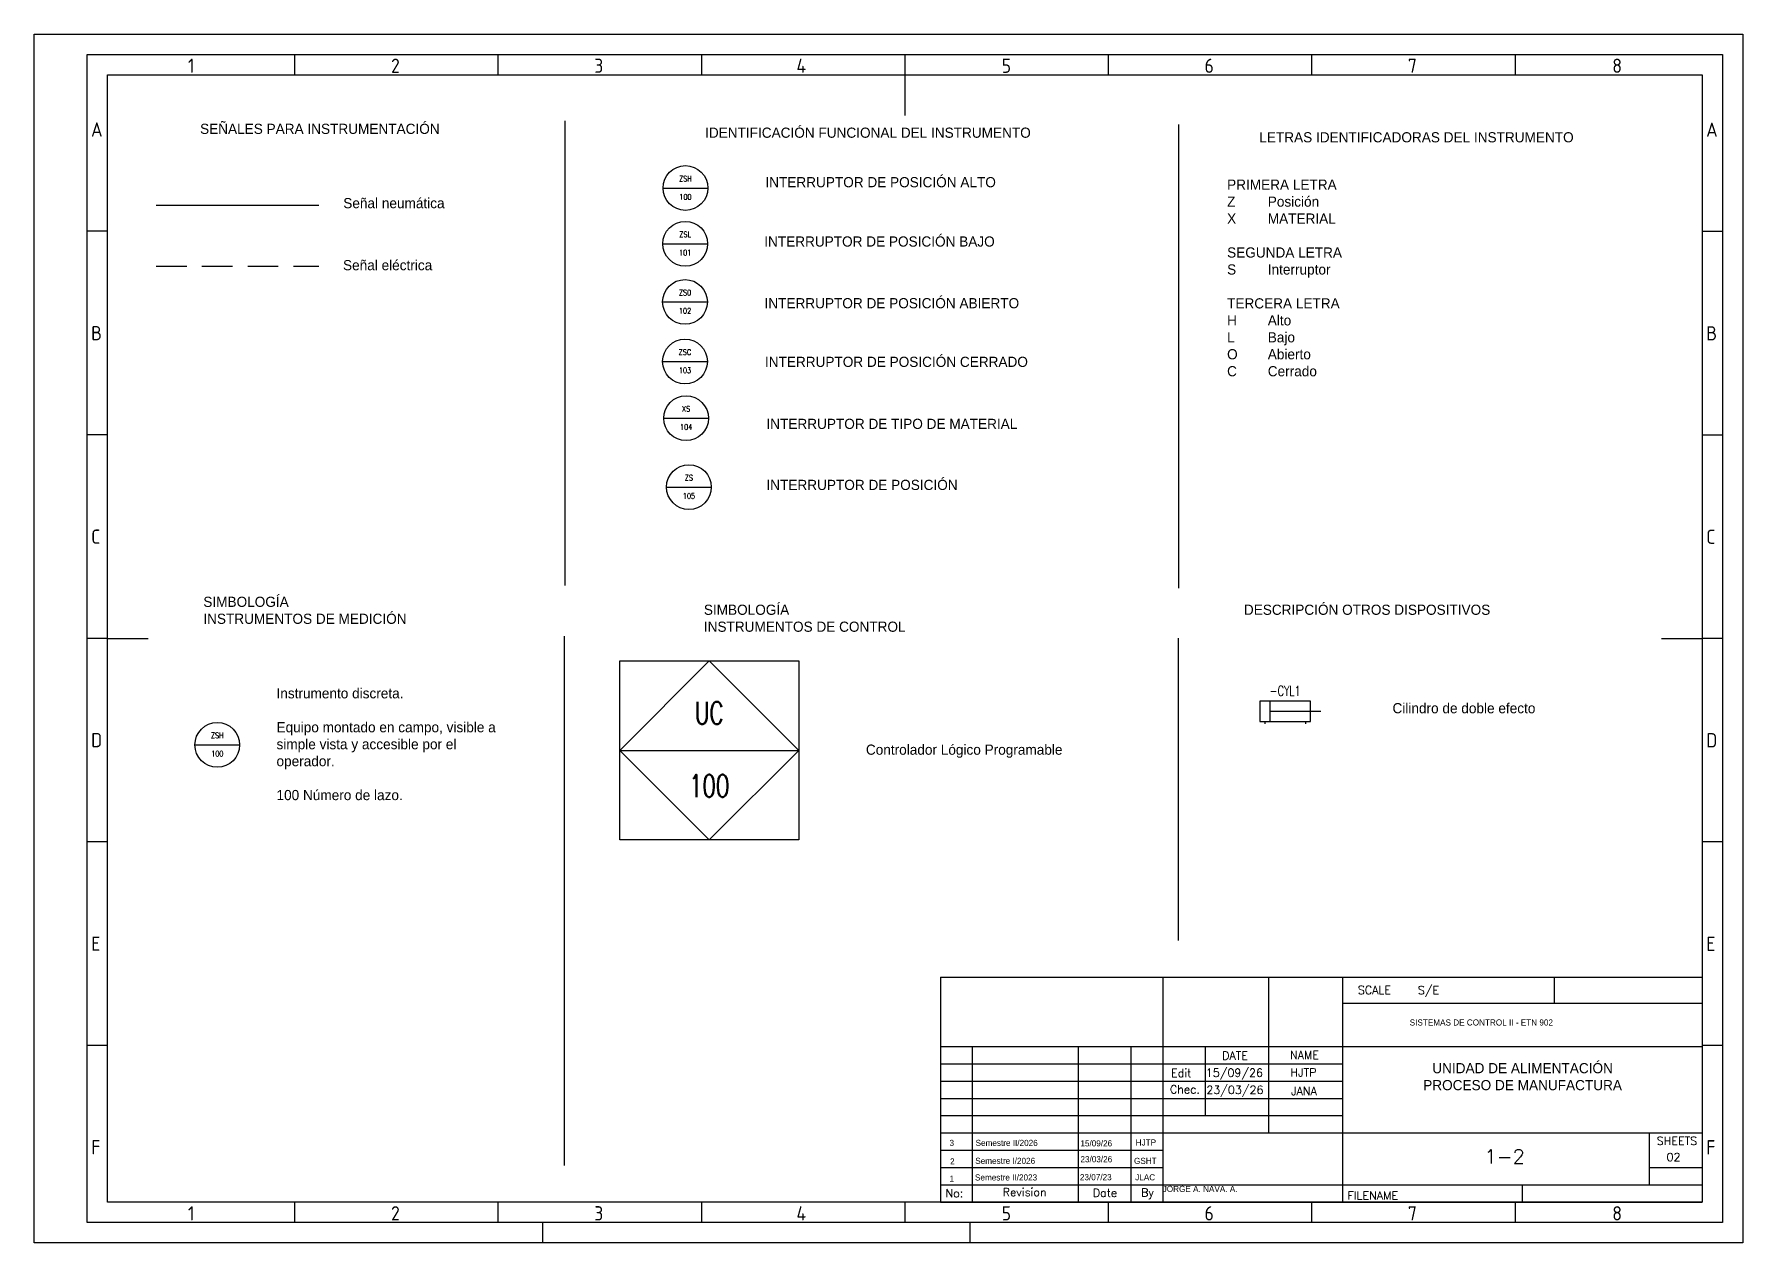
# Model space of a CAD drawing. Extents: x 2 to 870, y 0 to 297.
# Drawn here: x 449.9 to 869.9, y 0.1 to 297.1 of the extents above; entities that cross this region are included whole.
import ezdxf
from ezdxf.enums import TextEntityAlignment as Align

# ---------------------------------------------------------------- set-up
doc = ezdxf.new("R2010")
doc.units = 0
doc.header["$LTSCALE"] = 10
doc.linetypes.add('DASHED', pattern=[0.75, 0.5, -0.25])
doc.linetypes.add('HIDDEN', pattern=[0.375, 0.25, -0.125])
for name, color, linetype in [('035', 5, 'Continuous'), ('07', 7, 'Continuous'), ('SEÑAL ELECTRICA', 3, 'DASHED'), ('SYMS', 7, 'Continuous'), ('TAGS', 4, 'Continuous')]:
    doc.layers.add(name, color=color, linetype=linetype)
doc.layers.add('Electrico', color=1, linetype='HIDDEN', lineweight=30)
doc.layers.add('Neumatic', color=140, linetype='Pneumatic Signal', lineweight=25)
doc.styles.add('ISO Proportional', font='isocp.shx')
doc.styles.add('WD', font='romans.shx')
doc.linetypes.add('Pneumatic Signal', pattern='A,0.25,[130,ltypeshp.shx,S=0.1,R=-30,X=0,Y=0],0.04,[130,ltypeshp.shx,S=0.1,R=-30,X=0,Y=0],1', length=1.29)

# ---------------------------------------------------------------- blocks, each defined once
blk = doc.blocks.new('IEC_border_a3')
at = {"layer": '035'}
for p, q in [((64, 292), (64, 287)), ((114, 292), (114, 287)), ((164, 292), (164, 287)), ((214, 292), (214, 287)), ((264, 292), (264, 287)), ((314, 292), (314, 287)), ((364, 292), (364, 287)), ((17.97, 248.58), (12.98, 248.58)), ((414.97, 248.54), (409.98, 248.54)), ((17.98, 198.54), (13, 198.54)), ((414.98, 198.5), (410, 198.5)), ((17.98, 148.54), (13, 148.54)), ((414.98, 148.5), (410, 148.5)), ((17.98, 98.54), (13, 98.54)), ((414.98, 98.5), (410, 98.5)), ((18, 48.5), (13.02, 48.5)), ((415, 48.46), (410.02, 48.46)), ((64, 10), (64, 5)), ((114, 10), (114, 5)), ((164, 10), (164, 5)), ((214, 10), (214, 5)), ((264, 10), (264, 5)), ((314, 10), (314, 5)), ((364, 10), (364, 5)), ((125, 0), (125, 5)), ((230, 5), (230, 0))]:
    blk.add_line(p, q, dxfattribs=at)
for points in [[(0, 297), (420, 297), (420, 0), (0, 0)], [(18, 287), (410, 287), (410, 10), (18, 10)]]:
    blk.add_lwpolyline(points, close=True, dxfattribs=at)
at = {"layer": '07'}
for p, q in [((214, 287), (214, 277)), ((18, 148.5), (28, 148.5)), ((400, 148.5), (410, 148.5))]:
    blk.add_line(p, q, dxfattribs=at)
blk.add_lwpolyline([(13, 292), (415, 292), (415, 5), (13, 5)], close=True, dxfattribs=at)
at = {"layer": '035', "style": 'ISO Proportional'}
for s, p in [('1', (37.81, 287.5)), ('2', (87.73, 287.5)), ('3', (137.68, 287.5)), ('4', (187.38, 287.5)), ('5', (237.84, 287.5)), ('6', (287.69, 287.5)), ('7', (337.67, 287.5)), ('8', (387.92, 287.5)), ('A', (13.98, 271.83)), ('A', (410.98, 271.79)), ('B', (14, 221.79)), ('B', (411, 221.75)), ('C', (14, 171.79)), ('C', (411, 171.75)), ('D', (14, 121.79)), ('D', (411, 121.75)), ('E', (14.02, 71.75)), ('E', (411.02, 71.72)), ('F', (14.02, 21.75)), ('F', (411.02, 21.72)), ('1', (37.81, 5.5)), ('2', (87.73, 5.5)), ('3', (137.68, 5.5)), ('4', (187.38, 5.5)), ('5', (237.84, 5.5)), ('6', (287.69, 5.5)), ('7', (337.67, 5.5)), ('8', (387.92, 5.5))]:
    blk.add_text(s, height=3.5, dxfattribs=at).set_placement(p)
blk = doc.blocks.new('IEC_tblock_a3')
at = {"layer": '035'}
for p, q in [((-106.6, 55.25), (-106.6, 17)), ((-36.4, 55.25), (-36.4, 48.88)), ((-88.4, 48.88), (0, 48.88)), ((-179.4, 38.25), (-179.4, 0)), ((-153.4, 38.25), (-153.4, 0)), ((-140.4, 38.25), (-140.4, 0)), ((-122.2, 38.25), (-122.2, 21.25)), ((-187.2, 34), (-88.4, 34)), ((-187.2, 29.75), (-88.4, 29.75)), ((-187.2, 25.5), (-88.4, 25.5)), ((-187.2, 21.25), (-88.4, 21.25)), ((-187.2, 17), (-132.6, 17)), ((-187.2, 12.75), (-132.6, 12.75)), ((-187.2, 8.5), (-132.6, 8.5)), ((-13, 8.5), (0, 8.5)), ((-187.2, 4.25), (0, 4.25)), ((-44.2, 4.25), (-44.2, 0))]:
    blk.add_line(p, q, dxfattribs=at)
at = {"layer": '07'}
for p, q in [((-187.2, 55.25), (-187.2, 0)), ((-187.2, 55.25), (0, 55.25)), ((-132.6, 55.25), (-132.6, 0)), ((-88.4, 55.25), (-88.4, 0)), ((0, 55.25), (0, 0)), ((-187.2, 38.25), (0, 38.25)), ((-132.6, 17), (0, 17)), ((-13, 17), (-13, 4.25)), ((-187.2, 0), (0, 0))]:
    blk.add_line(p, q, dxfattribs=at)
at = {"style": 'WD'}
for tag, p in [('SCALE', (-69.88, 51.07)), ('SH', (-8.74, 10.06)), ('FILENAME', (-68.15, 0.8))]:
    blk.add_attdef(tag, p, '', height=2, dxfattribs=at)
for tag, height, p in [('PROJDESC', 5, (-45.9, 29.2)), ('EDDATE', 2, (-114.97, 30.8)), ('EDBY', 2, (-98.02, 30.86)), ('CKDATE', 2, (-114.85, 26.58)), ('CKBY', 2, (-97.88, 26.3)), ('DWGDESC', 5, (-44.85, 19.72)), ('DWGNO', 3.5, (-48.54, 9.46))]:
    blk.add_attdef(tag, text='', height=height, dxfattribs=at).set_placement(p, align=Align.CENTER)
at = {"style": 'WD', "flags": 1}
blk.add_attdef('WD_TB', (-120.95, 11.91), '', height=2, dxfattribs=at)
at = {"layer": 'Electrico', "style": 'WD'}
for s, p in [('SCALE', (-80.57, 51.13)), ('NAME', (-97.74, 35.14)), ('No:', (-183.81, 1.19)), ('Revision', (-166.53, 1.47)), ('Date', (-146.79, 1.28)), ('By', (-136.33, 1.37))]:
    blk.add_text(s, height=2, dxfattribs=at).set_placement(p, align=Align.CENTER)
for s, p in [('DATE', (-118, 35)), ('Edit', (-130.55, 30.72)), ('Chec.', (-130.82, 26.72)), ('SHEETS', (-11.17, 14.05)), ('FILENAME', (-87.18, 0.61))]:
    blk.add_text(s, height=2, dxfattribs=at).set_placement(p)
blk = doc.blocks.new('HIN1_INFRONT_MAIN_PLC')
for p, q in [((-0.5, -0.5), (-0.5, 0.5)), ((-0.5, 0.5), (0.5, 0.5)), ((0.5, 0.5), (0.5, -0.5)), ((0.5, -0.5), (-0.5, -0.5))]:
    blk.add_line(p, q)
at = {"ltscale": 0.127}
blk.add_line((-0.5, 0), (0.5, 0), dxfattribs=at)
at = {"ltscale": 25.4, "flags": 128}
blk.add_lwpolyline([(0, 0.5), (-0.5, 0), (0, -0.5), (0.5, 0)], close=True, dxfattribs=at)
at = {"ltscale": 3.2258, "flags": 128}
blk.add_lwpolyline([(0, 0.5), (-0.5, 0), (0, -0.5), (0.5, 0)], close=True, dxfattribs=at)
blk.add_lwpolyline([(0, 0.5), (-0.5, 0), (0, -0.5), (0.5, 0)], close=True, dxfattribs=at)
at = {"style": 'WD', "width": 0.7}
for tag, p, height in [('TERM04', (0.0207, 0.5306), 0.0625), ('X2TERM04', (0, 0.5), 0.005), ('X4TERM01', (-0.5, 0), 0.005), ('X1TERM03', (0.5, 0), 0.005), ('TERM03', (0.5222, 0.0184), 0.0625), ('RATING1', (0.5485, -0.1677), 0.125), ('DESC1', (0.5485, -0.3266), 0.125), ('DESC2', (0.5485, -0.5165), 0.125), ('X8TERM02', (0, -0.5), 0.005), ('TERM02', (0.0233, -0.5809), 0.0625), ('DESC3', (0.5485, -0.6975), 0.125), ('WDTAGALT', (0.5485, -0.8716), 0.125)]:
    blk.add_attdef(tag, p, '', height=height, dxfattribs=at)
for tag, height, p in [('INST', 0.125, (-0.5816, 0.4156)), ('LOC', 0.125, (-0.5816, 0.254)), ('TERM01', 0.0625, (-0.5242, 0.0184))]:
    blk.add_attdef(tag, text='', height=height, dxfattribs=at).set_placement(p, align=Align.RIGHT)
blk.add_attdef('XREF', text='', height=0.0625, rotation=0.0625, dxfattribs=at).set_placement((0.6297, 0.3767), align=Align.TOP_CENTER)
for tag, p in [('TAG1_PART1', (0, 0.147)), ('TAG1_PART2', (0, -0.2602))]:
    blk.add_attdef(tag, text='', height=0.125, dxfattribs=at).set_placement(p, align=Align.CENTER)
at = {"style": 'WD', "width": 0.7, "flags": 1}
for tag, p in [('WDTYPE', (-0.5767, -0.1697)), ('CAT', (-0.5871, -0.2531)), ('MFG', (-0.5859, -0.2796)), ('FAMILY', (-0.5789, -0.2227)), ('ASSYCODE', (-0.5662, -0.3061))]:
    blk.add_attdef(tag, text='', height=0.01, dxfattribs=at).set_placement(p, align=Align.CENTER)
blk = doc.blocks.new('VCY1_CYL_RETRACT')
for p, q in [((0.563, 0.281), (-0.063, 0.281)), ((-0.063, 0.281), (-0.063, 0.031)), ((0.062, 0.281), (0.062, 0.031)), ((0.563, 0.031), (0.563, 0.281)), ((-0.063, 0.031), (0.563, 0.031)), ((0, 0.031), (0, 0)), ((0.062, 0.156), (0.688, 0.156)), ((0.5, 0.031), (0.5, 0))]:
    blk.add_line(p, q)
at = {"style": 'WD', "width": 0.7}
for tag, p in [('INST', (0.25, 0.656)), ('TAG1', (0.25, 0.344)), ('LOC', (0.25, 0.5))]:
    blk.add_attdef(tag, text='', height=0.125, dxfattribs=at).set_placement(p, align=Align.CENTER)
for tag, p in [('DESC1', (-0.125, 0.156)), ('DESC2', (-0.125, 0)), ('WDTAGALT', (-0.125, -0.312)), ('DESC3', (-0.125, -0.156))]:
    blk.add_attdef(tag, text='', height=0.125, dxfattribs=at).set_placement(p, align=Align.RIGHT)
at = {"style": 'WD'}
for tag, p, height, flags in [('WDBLKNAM', (0.343, 0.281), 0.01, 9), ('FAMILY', (0.35, 0.268), 0.01, 9), ('X8TERM01', (0, 0), 0.005, 1), ('WDTYPE', (0.062, 0.062), 0.01, 1), ('X8TERM02', (0.5, 0), 0.005, 1)]:
    blk.add_attdef(tag, p, '', height=height, dxfattribs=dict(at, flags=flags))
at = {"linetype": 'Continuous', "style": 'WD', "flags": 9}
for tag, p in [('MFG', (0.373, 0.205)), ('CAT', (0.375, 0.224)), ('ASSYCODE', (0.375, 0.188))]:
    blk.add_attdef(tag, text='', height=0.01, dxfattribs=at).set_placement(p, align=Align.CENTER)
at = {"style": 'WD'}
blk.add_attdef('XREF', (0.656, 0.219), '', height=0.0625, dxfattribs=at)
at = {"style": 'WD', "width": 0.7}
for tag, p, height in [('RATING1', (0.688, 0), 0.125), ('TERM01', (0.031, -0.094), 0.0625), ('TERM02', (0.531, -0.094), 0.0625)]:
    blk.add_attdef(tag, p, '', height=height, dxfattribs=at)
blk = doc.blocks.new('HIN1_INFRONT_MAIN')
at = {"ltscale": 0.127}
blk.add_line((-0.5, 0), (0.5, 0), dxfattribs=at)
at = {"ltscale": 3.2258}
blk.add_circle((0, 0), 0.5, dxfattribs=at)
at = {"style": 'WD', "width": 0.7}
for tag, height, p in [('INST', 0.125, (-0.481, 0.455)), ('LOC', 0.125, (-0.481, 0.293)), ('TERM01', 0.0625, (-0.524, 0.018))]:
    blk.add_attdef(tag, text='', height=height, dxfattribs=at).set_placement(p, align=Align.RIGHT)
for tag, p, height in [('X2TERM04', (0, 0.5), 0.005), ('TERM04', (0.021, 0.531), 0.0625), ('X4TERM01', (-0.5, 0), 0.005), ('X1TERM03', (0.5, 0), 0.005), ('TERM03', (0.522, 0.018), 0.0625), ('RATING1', (0.513, -0.162), 0.125), ('DESC1', (0.513, -0.321), 0.125), ('X8TERM02', (0, -0.5), 0.005), ('TERM02', (0.023, -0.581), 0.0625), ('WDTAGALT', (0.513, -0.866), 0.125), ('DESC2', (0.513, -0.51), 0.125), ('DESC3', (0.513, -0.691), 0.125)]:
    blk.add_attdef(tag, p, '', height=height, dxfattribs=at)
blk.add_attdef('XREF', text='', height=0.0625, rotation=0.0625, dxfattribs=at).set_placement((0.546, 0.412), align=Align.TOP_CENTER)
for tag, p in [('TAG1_PART1', (0, 0.147)), ('TAG1_PART2', (0, -0.26))]:
    blk.add_attdef(tag, text='', height=0.125, dxfattribs=at).set_placement(p, align=Align.CENTER)
at = {"style": 'WD', "width": 0.7, "flags": 1}
for tag, p in [('WDTYPE', (-0.535, -0.17)), ('CAT', (-0.546, -0.253)), ('MFG', (-0.544, -0.28)), ('FAMILY', (-0.537, -0.223)), ('ASSYCODE', (-0.525, -0.306))]:
    blk.add_attdef(tag, text='', height=0.01, dxfattribs=at).set_placement(p, align=Align.CENTER)

msp = doc.modelspace()

# ---------------------------------------------------------------- linework, layer by layer
for p, q in [((580.32, 275.78), (580.32, 161.65)), ((731.15, 274.89), (731.15, 160.95)), ((580.13, 149.15), (580.13, 19.12)), ((731.12, 148.7), (731.12, 74.4))]:
    msp.add_line(p, q)
at = {"layer": 'Neumatic', "ltscale": 1.5}
msp.add_line((479.88, 255.09), (519.88, 255.09), dxfattribs=at)
at = {"layer": 'SEÑAL ELECTRICA', "ltscale": 1.5}
msp.add_line((479.88, 240.09), (519.88, 240.09), dxfattribs=at)

# ---------------------------------------------------------------- block references
msp.add_blockref('IEC_border_a3', (449.88, 0.09))
ref = msp.add_blockref('IEC_tblock_a3', (859.88, 10.09))
ref.add_attrib('SCALE', 'S/E', (790, 61.17), dxfattribs={"height": 2, "style": 'WD'})
ref.add_attrib('EDBY', 'HJTP', dxfattribs={"height": 2, "style": 'WD'}).set_placement((761.86, 40.96), align=Align.CENTER)
ref.add_attrib('CKBY', 'JANA', dxfattribs={"height": 2, "style": 'WD'}).set_placement((762, 36.39), align=Align.CENTER)
ref.add_attrib('EDDATE', '15/09/26', dxfattribs={"height": 2, "style": 'WD'}).set_placement((744.91, 40.89), align=Align.CENTER)
ref.add_attrib('CKDATE', '23/03/26', dxfattribs={"height": 2, "style": 'WD'}).set_placement((745.03, 36.67), align=Align.CENTER)
ref.add_attrib('DWGNO', '1-2', dxfattribs={"height": 3.5, "style": 'WD'}).set_placement((811.34, 19.55), align=Align.CENTER)
ref.add_attrib('SH', '02', (851.14, 20.16), dxfattribs={"height": 2, "style": 'WD'})
at = {"layer": 'SYMS'}
ref = msp.add_blockref('HIN1_INFRONT_MAIN', (609.97, 259.29), dxfattribs=dict(at, xscale=11, yscale=11, zscale=11))
ref.add_attrib('TAG1_PART1', 'ZSH', dxfattribs={"layer": 'TAGS', "height": 1.375, "style": 'WD', "width": 0.7}).set_placement((609.97, 260.91), align=Align.CENTER)
ref.add_attrib('TAG1_PART2', '100', dxfattribs={"layer": 'TAGS', "height": 1.375, "style": 'WD', "width": 0.7}).set_placement((609.97, 256.43), align=Align.CENTER)
ref = msp.add_blockref('HIN1_INFRONT_MAIN', (609.91, 245.59), dxfattribs=dict(at, xscale=11, yscale=11, zscale=11))
ref.add_attrib('TAG1_PART1', 'ZSL', dxfattribs={"layer": 'TAGS', "height": 1.375, "style": 'WD', "width": 0.7}).set_placement((609.91, 247.2), align=Align.CENTER)
ref.add_attrib('TAG1_PART2', '101', dxfattribs={"layer": 'TAGS', "height": 1.375, "style": 'WD', "width": 0.7}).set_placement((609.91, 242.73), align=Align.CENTER)
ref = msp.add_blockref('HIN1_INFRONT_MAIN', (609.86, 231.3), dxfattribs=dict(at, xscale=11, yscale=11, zscale=11))
ref.add_attrib('TAG1_PART1', 'ZS0', dxfattribs={"layer": 'TAGS', "height": 1.375, "style": 'WD', "width": 0.7}).set_placement((609.86, 232.91), align=Align.CENTER)
ref.add_attrib('TAG1_PART2', '102', dxfattribs={"layer": 'TAGS', "height": 1.375, "style": 'WD', "width": 0.7}).set_placement((609.86, 228.43), align=Align.CENTER)
ref = msp.add_blockref('HIN1_INFRONT_MAIN', (609.85, 216.66), dxfattribs=dict(at, xscale=11, yscale=11, zscale=11))
ref.add_attrib('TAG1_PART1', 'ZSC', dxfattribs={"layer": 'TAGS', "height": 1.375, "style": 'WD', "width": 0.7}).set_placement((609.85, 218.27), align=Align.CENTER)
ref.add_attrib('TAG1_PART2', '103', dxfattribs={"layer": 'TAGS', "height": 1.375, "style": 'WD', "width": 0.7}).set_placement((609.85, 213.79), align=Align.CENTER)
ref = msp.add_blockref('HIN1_INFRONT_MAIN', (610.13, 202.73), dxfattribs=dict(at, xscale=11, yscale=11, zscale=11))
ref.add_attrib('TAG1_PART1', 'XS', dxfattribs={"layer": 'TAGS', "height": 1.375, "style": 'WD', "width": 0.7}).set_placement((610.13, 204.35), align=Align.CENTER)
ref.add_attrib('TAG1_PART2', '104', dxfattribs={"layer": 'TAGS', "height": 1.375, "style": 'WD', "width": 0.7}).set_placement((610.13, 199.87), align=Align.CENTER)
ref = msp.add_blockref('HIN1_INFRONT_MAIN', (610.82, 185.79), dxfattribs=dict(at, xscale=11, yscale=11, zscale=11))
ref.add_attrib('TAG1_PART1', 'ZS', dxfattribs={"layer": 'TAGS', "height": 1.375, "style": 'WD', "width": 0.7}).set_placement((610.82, 187.41), align=Align.CENTER)
ref.add_attrib('TAG1_PART2', '105', dxfattribs={"layer": 'TAGS', "height": 1.375, "style": 'WD', "width": 0.7}).set_placement((610.82, 182.93), align=Align.CENTER)
ref = msp.add_blockref('HIN1_INFRONT_MAIN_PLC', (615.81, 121.09), dxfattribs=dict(at, xscale=44.01572724226612, yscale=44.01572724226612, zscale=44.01572724226612))
ref.add_attrib('TAG1_PART1', 'UC', dxfattribs={"layer": 'TAGS', "color": 6, "height": 5.502, "style": 'WD', "width": 0.7}).set_placement((615.81, 127.56), align=Align.CENTER)
ref.add_attrib('TAG1_PART2', '100', dxfattribs={"layer": 'TAGS', "color": 6, "height": 5.502, "style": 'WD', "width": 0.7}).set_placement((615.81, 109.64), align=Align.CENTER)
ref = msp.add_blockref('VCY1_CYL_RETRACT', (752.38, 127.59), dxfattribs=dict(at, xscale=20, yscale=20, zscale=20))
ref.add_attrib('TAG1', '-CYL1', dxfattribs={"layer": 'TAGS', "height": 2.5, "style": 'WD', "width": 0.7}).set_placement((757.38, 134.47), align=Align.CENTER)
ref = msp.add_blockref('HIN1_INFRONT_MAIN', (494.89, 122.46), dxfattribs=dict(at, xscale=11, yscale=11, zscale=11))
ref.add_attrib('TAG1_PART1', 'ZSH', dxfattribs={"layer": 'TAGS', "height": 1.375, "style": 'WD', "width": 0.7}).set_placement((494.89, 124.08), align=Align.CENTER)
ref.add_attrib('TAG1_PART2', '100', dxfattribs={"layer": 'TAGS', "height": 1.375, "style": 'WD', "width": 0.7}).set_placement((494.89, 119.6), align=Align.CENTER)

# ---------------------------------------------------------------- texts
at = {"attachment_point": 1}
for s, width, heights, insert, char_height in [('SEÑALES PARA INSTRUMENTACIÓN', 147.8517, [0], (490.66, 275.09), 2.5), ('IDENTIFICACIÓN FUNCIONAL DEL INSTRUMENTO', 147.8517, [0], (614.8, 274.14), 2.5), ('LETRAS IDENTIFICADORAS DEL INSTRUMENTO', 147.8517, [0], (751.03, 273.01), 2.5), ('SIMBOLOGÍA\\PINSTRUMENTOS DE MEDICIÓN ', 147.8517, [0], (491.46, 158.86), 2.5), ('SIMBOLOGÍA\\PINSTRUMENTOS DE CONTROL', 147.8517, [0], (614.49, 156.91), 2.5), ('DESCRIPCIÓN OTROS DISPOSITIVOS', 147.8517, [0], (747.24, 156.91), 2.5), ('SISTEMAS DE CONTROL II - ETN 902', 65.3804, [0], (788, 54.99), 1.5), ('\\pxqc;UNIDAD DE ALIMENTACIÓN\\PPROCESO DE MANUFACTURA', 81.7247, [16.59], (774.88, 44.26), 2.5), ('3', 13.0311, [0], (674.88, 25.4), 1.5), ('Semestre II/2026', 23.0957, [0], (681.29, 25.4), 1.5), ('15/09/26', 13.0311, [0], (707.05, 25.29), 1.5), ('HJTP', 13.0311, [0], (720.64, 25.5), 1.5), ('Semestre I/2026', 23.0957, [0], (681.21, 20.99), 1.5), ('23/03/26', 13.0311, [0], (707.06, 21.39), 1.5), ('GSHT', 13.0311, [0], (720.23, 20.98), 1.5), ('2', 13.0311, [0], (675.02, 20.86), 1.5), ('Semestre II/2023', 23.0957, [0], (681.14, 16.91), 1.5), ('23/07/23', 13.0311, [0], (706.93, 16.97), 1.5), ('JLAC', 13.0311, [0], (720.52, 16.94), 1.5), ('1', 13.0311, [0], (674.88, 16.59), 1.5), ('JORGE A. NAVA. A.', 27.914, [2.3], (727.28, 14.09), 1.5)]:
    msp.add_mtext_dynamic_manual_height_columns(s, width=width, gutter_width=12.5, heights=heights, dxfattribs=dict(at, insert=insert, char_height=char_height))
at = {"char_height": 2.5, "attachment_point": 1}
for s, insert, width in [('INTERRUPTOR DE POSICIÓN ALTO', (629.62, 261.98), 75.3435), ('PRIMERA LETRA\\PZ^IPosición\\PX^IMATERIAL\\P\\PSEGUNDA LETRA\\PS ^IInterruptor\\P\\PTERCERA LETRA\\PH^IAlto\\PL^IBajo\\PO^IAbierto\\PC^ICerrado', (743.11, 261.37), 56.2905), ('Señal neumática', (525.86, 256.83), 47.5066), ('INTERRUPTOR DE POSICIÓN BAJO ', (629.34, 247.4), 75.8628), ('Señal eléctrica ', (525.8, 241.59), 47.5066), ('INTERRUPTOR DE POSICIÓN ABIERTO ', (629.4, 232.24), 75.4672), ('INTERRUPTOR DE POSICIÓN CERRADO', (629.51, 217.83), 78.7286), ('INTERRUPTOR DE TIPO DE MATERIAL\\P ', (629.88, 202.59), 77.3977), ('INTERRUPTOR DE POSICIÓN', (629.88, 187.59), 72.7785), ('Instrumento discreta.\\P\\PEquipo montado en campo, visible a simple vista y accesible por el operador.\\P\\P100 Número de lazo.', (509.45, 136.38), 56.2905), ('Cilindro de doble efecto', (783.77, 132.72), 47.5066), ('Controlador Lógico Programable', (654.33, 122.53), 47.5066)]:
    msp.add_mtext(s, dxfattribs=dict(at, insert=insert, width=width))

doc.saveas('drawing.dxf')
